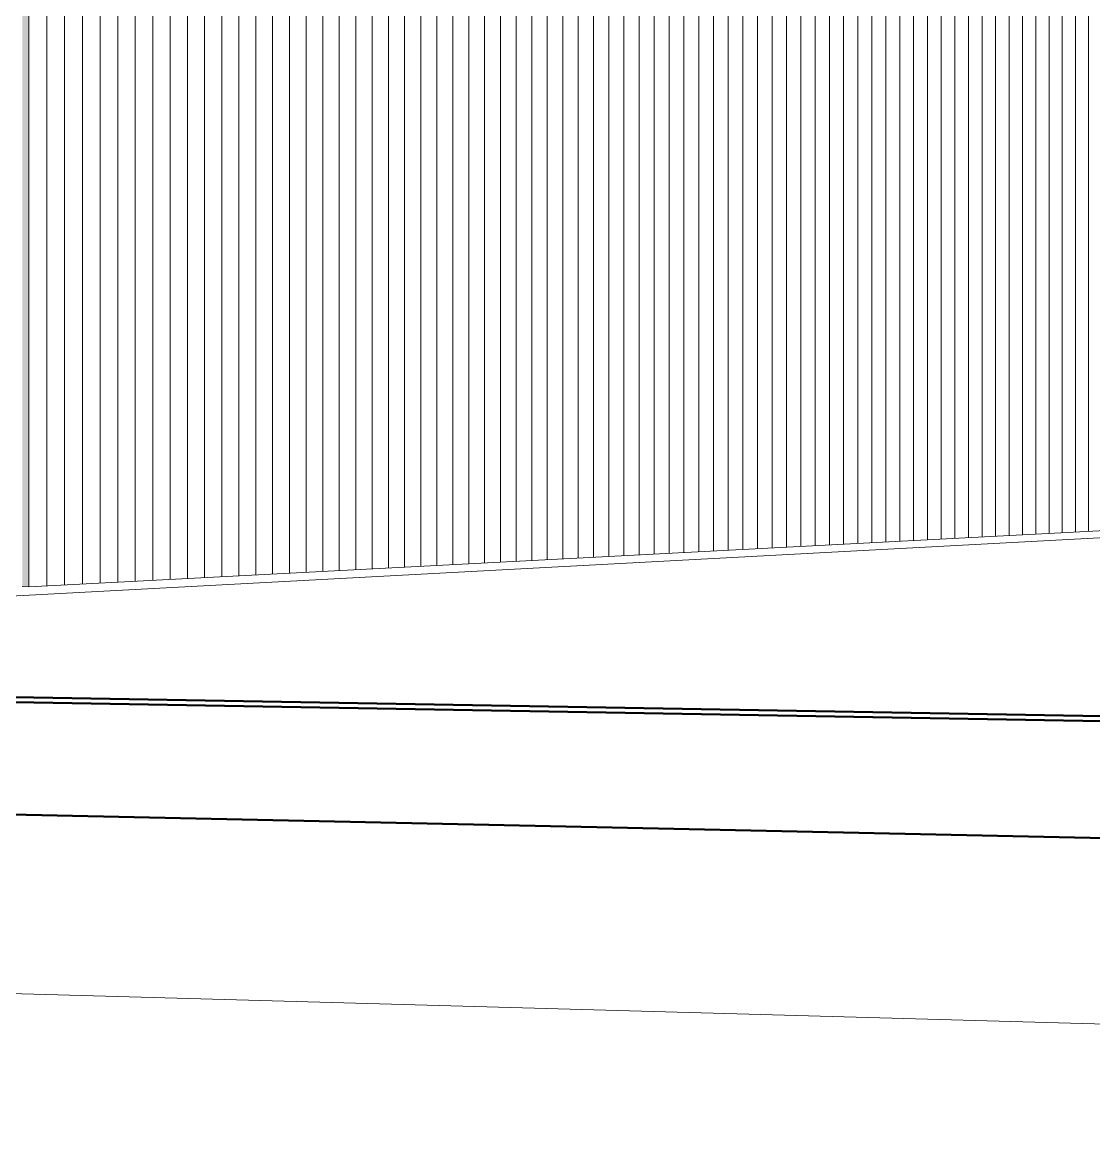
# Model space of a CAD drawing. Header units: inches. Extents: x 31213 to 31218, y -65 to 66.
# Drawn here: x 31217.6563 to 31217.7396, y 65.9282 to 66.0148 of the extents above; entities that cross this region are included whole.
import ezdxf

# ---------------------------------------------------------------- set-up
doc = ezdxf.new("R2010")
doc.units = ezdxf.units.IN
doc.header["$MEASUREMENT"] = 0
for name, pattern in [('Center 1_4_', [0.53125, 0.25, -0.09375, 0.09375, -0.09375]), ('Dash 1_16_', [0.125, 0.0625, -0.0625]), ('Hidden', [0.28125, 0.1875, -0.09375])]:
    doc.linetypes.add(name, pattern=pattern)
for name, color, linetype, lineweight in [('A-FLOR-CLRS', 90, 'Dash 1_16_', 9), ('A-PROP-SBCK', 71, 'Hidden', 50), ('A-WALL-PATT', 111, 'Continuous', 13), ('L-SITE-WALL', 31, 'Continuous', 13), ('PROP', 3, 'Center 1_4_', 9)]:
    doc.layers.add(name, color=color, linetype=linetype, lineweight=lineweight)

# ---------------------------------------------------------------- blocks, each defined once
blk = doc.blocks.new('FP_87-Looking South West')
at = {"layer": 'A-WALL-PATT', "lineweight": 9}
for p, q in [((-31660.182131, 65.970991), (-31660.182131, 66.077027)), ((-31660.18074, 65.971064), (-31660.18074, 66.076834)), ((-31660.179356, 65.971137), (-31660.179356, 66.076641)), ((-31660.17798, 65.971209), (-31660.17798, 66.07645)), ((-31660.17661, 65.97128), (-31660.17661, 66.076259)), ((-31660.175246, 65.971352), (-31660.175246, 66.07607)), ((-31660.17389, 65.971423), (-31660.17389, 66.075881)), ((-31660.17254, 65.971494), (-31660.17254, 66.075693)), ((-31660.171197, 65.971564), (-31660.171197, 66.075507)), ((-31660.169861, 65.971634), (-31660.169861, 66.075321)), ((-31660.168531, 65.971703), (-31660.168531, 66.075136)), ((-31660.167208, 65.971773), (-31660.167208, 66.074952)), ((-31660.165891, 65.971842), (-31660.165891, 66.074769)), ((-31660.16458, 65.97191), (-31660.16458, 66.074586)), ((-31660.163276, 65.971979), (-31660.163276, 66.074405)), ((-31660.161978, 65.972047), (-31660.161978, 66.074225)), ((-31660.160687, 65.972114), (-31660.160687, 66.074045)), ((-31660.159401, 65.972182), (-31660.159401, 66.073866)), ((-31660.158122, 65.972249), (-31660.158122, 66.073688)), ((-31660.156849, 65.972315), (-31660.156849, 66.073511)), ((-31660.155583, 65.972382), (-31660.155583, 66.073335)), ((-31660.154322, 65.972448), (-31660.154322, 66.07316)), ((-31660.153067, 65.972513), (-31660.153067, 66.072985)), ((-31660.151818, 65.972579), (-31660.151818, 66.072812)), ((-31660.150575, 65.972644), (-31660.150575, 66.072639)), ((-31660.149339, 65.972709), (-31660.149339, 66.072467)), ((-31660.148107, 65.972773), (-31660.148107, 66.072296)), ((-31660.146882, 65.972837), (-31660.146882, 66.072125)), ((-31660.145662, 65.972901), (-31660.145662, 66.071956)), ((-31660.144449, 65.972965), (-31660.144449, 66.071787)), ((-31660.14324, 65.973028), (-31660.14324, 66.071619)), ((-31660.142038, 65.973091), (-31660.142038, 66.071452)), ((-31660.140841, 65.973154), (-31660.140841, 66.071285)), ((-31660.13965, 65.973216), (-31660.13965, 66.07112)), ((-31660.138464, 65.973278), (-31660.138464, 66.070955)), ((-31660.137284, 65.97334), (-31660.137284, 66.070791)), ((-31660.136109, 65.973401), (-31660.136109, 66.070627)), ((-31660.134939, 65.973463), (-31660.134939, 66.070465)), ((-31660.133775, 65.973524), (-31660.133775, 66.070303)), ((-31660.132616, 65.973584), (-31660.132616, 66.070142)), ((-31660.131463, 65.973645), (-31660.131463, 66.069981)), ((-31660.130315, 65.973705), (-31660.130315, 66.069822)), ((-31660.129172, 65.973765), (-31660.129172, 66.069663)), ((-31660.128034, 65.973824), (-31660.128034, 66.069504)), ((-31660.126901, 65.973884), (-31660.126901, 66.069347)), ((-31660.125774, 65.973943), (-31660.125774, 66.06919)), ((-31660.124651, 65.974001), (-31660.124651, 66.069034)), ((-31660.123534, 65.97406), (-31660.123534, 66.068879)), ((-31660.122421, 65.974118), (-31660.122421, 66.068724)), ((-31660.121314, 65.974176), (-31660.121314, 66.06857)), ((-31660.120212, 65.974234), (-31660.120212, 66.068417)), ((-31660.119114, 65.974291), (-31660.119114, 66.068264)), ((-31660.118022, 65.974349), (-31660.118022, 66.068112)), ((-31660.116934, 65.974406), (-31660.116934, 66.067961)), ((-31660.115851, 65.974462), (-31660.115851, 66.06781)), ((-31660.114773, 65.974519), (-31660.114773, 66.06766)), ((-31660.113699, 65.974575), (-31660.113699, 66.067511)), ((-31660.112631, 65.974631), (-31660.112631, 66.067363)), ((-31660.111567, 65.974687), (-31660.111567, 66.067215)), ((-31660.110507, 65.974742), (-31660.110507, 66.067067)), ((-31660.109453, 65.974797), (-31660.109453, 66.066921)), ((-31660.108403, 65.974852), (-31660.108403, 66.066775)), ((-31660.107357, 65.974907), (-31660.107357, 66.066629)), ((-31660.106316, 65.974962), (-31660.106316, 66.066484)), ((-31660.10528, 65.975016), (-31660.10528, 66.06634)), ((-31660.104248, 65.97507), (-31660.104248, 66.066197)), ((-31660.10322, 65.975124), (-31660.10322, 66.066054)), ((-31660.102197, 65.975177), (-31660.102197, 66.065912)), ((-31660.101178, 65.975231), (-31660.101178, 66.06577))]:
    blk.add_line(p, q, dxfattribs=at)

msp = doc.modelspace()

# ---------------------------------------------------------------- hatches: boundary and pattern name
at = {"layer": 'L-SITE-WALL'}
msp.add_hatch(color=256, dxfattribs=at).paths.add_polyline_path([(31217.65681, 65.970918), (31217.65681, 66.077221), (31217.656311, 66.077204), (31217.656311, 65.970925)], flags=0)

# ---------------------------------------------------------------- linework, layer by layer
at = {"layer": 'A-FLOR-CLRS', "linetype": 'Continuous'}
msp.add_line((31217.612806, 65.967894), (31217.806566, 65.978274), dxfattribs=at)
at = {"layer": 'A-PROP-SBCK', "linetype": 'Continuous'}
for p, q in [((31218.05536, 65.954946), (31216.936749, 65.974543)), ((31218.055398, 65.955393), (31217.086121, 65.972205)), ((31218.054481, 65.944627), (31216.937248, 65.96869))]:
    msp.add_line(p, q, dxfattribs=at)
at = {"layer": 'L-SITE-WALL'}
for p, q in [((31217.65681, 66.077221), (31217.65681, 65.970918)), ((31217.65681, 65.970918), (31217.776197, 65.97717)), ((31217.65681, 65.970918), (31217.656311, 65.970925))]:
    msp.add_line(p, q, dxfattribs=at)
at = {"layer": 'PROP', "linetype": 'Continuous'}
msp.add_line((31218.05308, 65.928177), (31216.938044, 65.959344), dxfattribs=at)

# ---------------------------------------------------------------- block references
at = {"layer": 'L-SITE-WALL', "lineweight": 9}
msp.add_blockref('FP_87-Looking South West', (62877.840339, 0), dxfattribs=at)

doc.saveas('drawing.dxf')
